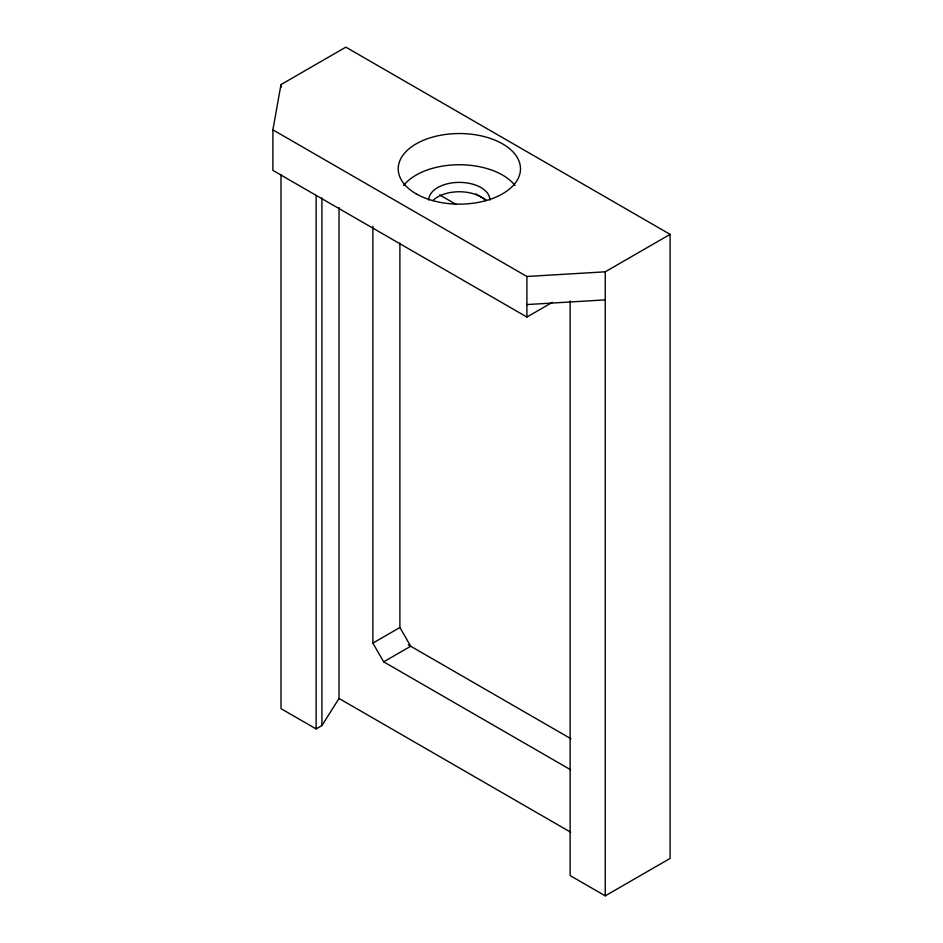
<?xml version="1.0" encoding="UTF-8"?>
<svg xmlns="http://www.w3.org/2000/svg" width="943" height="943" viewBox="0 0 943 943"><rect width="100%" height="100%" fill="white"/><g stroke="black" fill="none" stroke-linecap="round" stroke-linejoin="round"><path stroke-width="1.41" d="M552.327 302.361L526.889 317.048L272.892 170.4L272.892 129.839L280.99 84.587L345.845 47.15L670.108 234.359L670.108 858.413L605.253 895.85L570.126 875.564L570.126 300.9M280.99 174.479L280.99 708.641L316.129 728.915L321.917 725.58L339.02 698.457L339.02 207.566M272.892 129.839L526.889 276.488L605.253 271.808L670.108 234.359M570.609 769.759L383.683 661.833L372.874 643.114L399.891 627.508L399.891 243.082M383.683 661.833L410.7 646.238L399.891 627.508M526.889 304.565L605.253 299.886M475.885 193.999L486.022 199.845M439.627 194.906L456.164 204.442M408.295 644.847L570.928 738.734M339.02 698.457L570.704 832.221M605.253 271.808L605.253 895.85M526.889 276.488L526.889 317.048M372.874 226.285L372.874 643.114M321.917 197.936L321.917 725.58M316.129 195.413L316.129 728.915M280.99 84.587L280.99 87.404M432.861 200.576A30.577 17.646 0 0 1 485.822 200.576M403.651 185.465A61.142 35.304 0 0 1 459.335 164.742A61.142 35.304 0 0 1 515.031 185.465M428.77 200.034A30.577 17.646 0 0 1 459.335 182.388A30.577 17.646 0 0 1 489.912 200.034M416.111 193.798A61.142 35.304 0 0 0 518.402 177.979A61.142 35.304 0 0 0 443.516 134.743A61.142 35.304 0 0 0 416.111 193.798"/></g></svg>
